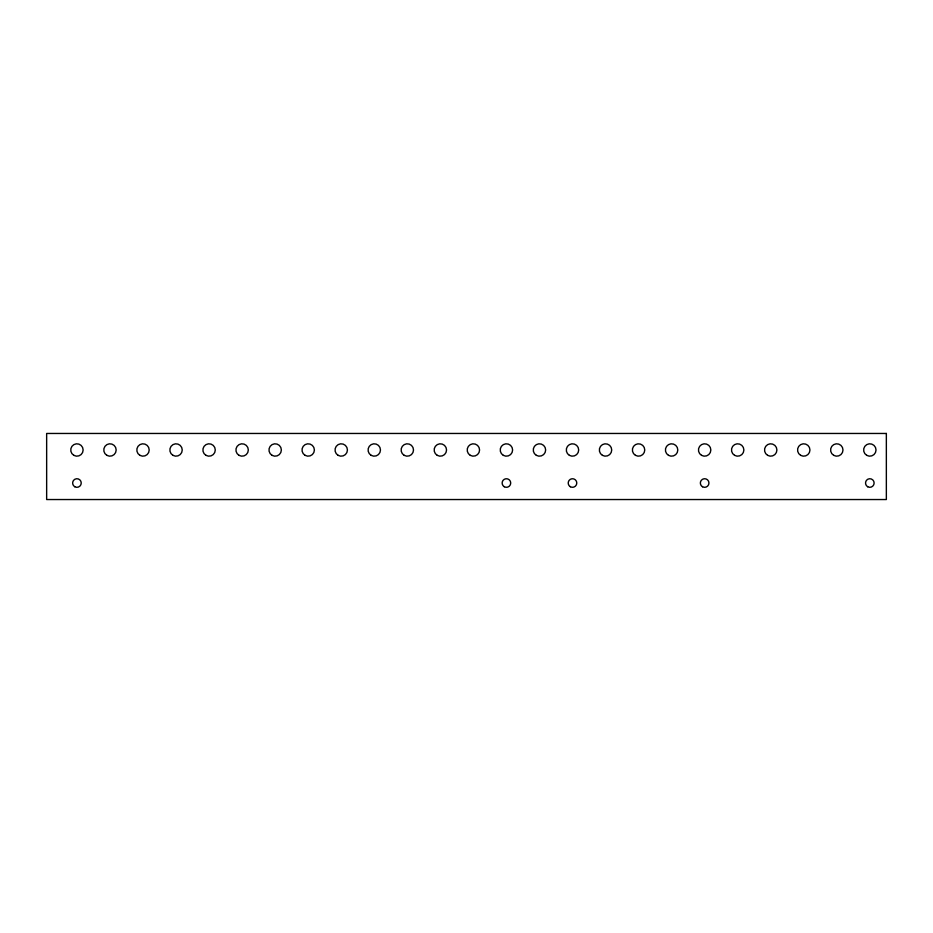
<?xml version="1.0" encoding="UTF-8"?>
<svg xmlns="http://www.w3.org/2000/svg" width="933" height="933" viewBox="0 0 933 933"><rect width="100%" height="100%" fill="white"/><g stroke="black" fill="none" stroke-linecap="round" stroke-linejoin="round"><path stroke-width="1.4" d="M886.35 433.46L46.65 433.46L46.65 499.54L886.35 499.54L886.35 433.46M866.734 455.351A6.193 6.193 0 0 0 876.029 449.986A6.193 6.193 0 0 0 866.734 444.621A6.193 6.193 0 0 0 866.734 455.351M833.694 455.351A6.193 6.193 0 0 0 842.989 449.986A6.193 6.193 0 0 0 833.694 444.621A6.193 6.193 0 0 0 833.694 455.351M800.654 455.351A6.193 6.193 0 0 0 809.949 449.986A6.193 6.193 0 0 0 800.654 444.621A6.193 6.193 0 0 0 800.654 455.351M767.626 455.351A6.193 6.193 0 0 0 776.909 449.986A6.193 6.193 0 0 0 767.626 444.621A6.193 6.193 0 0 0 767.626 455.351M734.586 455.351A6.193 6.193 0 0 0 743.881 449.986A6.193 6.193 0 0 0 734.586 444.621A6.193 6.193 0 0 0 734.586 455.351M701.546 455.351A6.193 6.193 0 0 0 710.841 449.986A6.193 6.193 0 0 0 701.546 444.621A6.193 6.193 0 0 0 701.546 455.351M668.506 455.351A6.193 6.193 0 0 0 677.801 449.986A6.193 6.193 0 0 0 668.506 444.621A6.193 6.193 0 0 0 668.506 455.351M635.478 455.351A6.193 6.193 0 0 0 644.761 449.986A6.193 6.193 0 0 0 635.478 444.621A6.193 6.193 0 0 0 635.478 455.351M602.438 455.351A6.193 6.193 0 0 0 611.721 449.986A6.193 6.193 0 0 0 602.438 444.621A6.193 6.193 0 0 0 602.438 455.351M569.398 455.351A6.193 6.193 0 0 0 578.693 449.986A6.193 6.193 0 0 0 569.398 444.621A6.193 6.193 0 0 0 569.398 455.351M536.358 455.351A6.193 6.193 0 0 0 545.653 449.986A6.193 6.193 0 0 0 536.358 444.621A6.193 6.193 0 0 0 536.358 455.351M503.319 455.351A6.193 6.193 0 0 0 512.614 449.986A6.193 6.193 0 0 0 503.319 444.621A6.193 6.193 0 0 0 503.319 455.351M470.29 455.351A6.193 6.193 0 0 0 479.574 449.986A6.193 6.193 0 0 0 470.29 444.621A6.193 6.193 0 0 0 470.29 455.351M437.25 455.351A6.193 6.193 0 0 0 446.545 449.986A6.193 6.193 0 0 0 437.25 444.621A6.193 6.193 0 0 0 437.25 455.351M404.211 455.351A6.193 6.193 0 0 0 413.506 449.986A6.193 6.193 0 0 0 404.211 444.621A6.193 6.193 0 0 0 404.211 455.351M371.171 455.351A6.193 6.193 0 0 0 380.466 449.986A6.193 6.193 0 0 0 371.171 444.621A6.193 6.193 0 0 0 371.171 455.351M338.131 455.351A6.193 6.193 0 0 0 347.426 449.986A6.193 6.193 0 0 0 338.131 444.621A6.193 6.193 0 0 0 338.131 455.351M305.103 455.351A6.193 6.193 0 0 0 314.386 449.986A6.193 6.193 0 0 0 305.103 444.621A6.193 6.193 0 0 0 305.103 455.351M272.063 455.351A6.193 6.193 0 0 0 281.358 449.986A6.193 6.193 0 0 0 272.063 444.621A6.193 6.193 0 0 0 272.063 455.351M239.023 455.351A6.193 6.193 0 0 0 248.318 449.986A6.193 6.193 0 0 0 239.023 444.621A6.193 6.193 0 0 0 239.023 455.351M205.983 455.351A6.193 6.193 0 0 0 215.278 449.986A6.193 6.193 0 0 0 205.983 444.621A6.193 6.193 0 0 0 205.983 455.351M172.955 455.351A6.193 6.193 0 0 0 182.238 449.986A6.193 6.193 0 0 0 172.955 444.621A6.193 6.193 0 0 0 172.955 455.351M139.915 455.351A6.193 6.193 0 0 0 149.198 449.986A6.193 6.193 0 0 0 139.915 444.621A6.193 6.193 0 0 0 139.915 455.351M106.875 455.351A6.193 6.193 0 0 0 116.17 449.986A6.193 6.193 0 0 0 106.875 444.621A6.193 6.193 0 0 0 106.875 455.351M73.835 455.351A6.193 6.193 0 0 0 83.13 449.986A6.193 6.193 0 0 0 73.835 444.621A6.193 6.193 0 0 0 73.835 455.351M867.678 486.746A4.303 4.303 0 0 0 874.128 483.014A4.303 4.303 0 0 0 867.678 479.294A4.303 4.303 0 0 0 867.678 486.746M702.491 486.746A4.303 4.303 0 0 0 708.952 483.014A4.303 4.303 0 0 0 702.491 479.294A4.303 4.303 0 0 0 702.491 486.746M570.343 486.746A4.303 4.303 0 0 0 576.792 483.014A4.303 4.303 0 0 0 570.343 479.294A4.303 4.303 0 0 0 570.343 486.746M504.275 486.746A4.303 4.303 0 0 0 510.724 483.014A4.303 4.303 0 0 0 504.275 479.294A4.303 4.303 0 0 0 504.275 486.746M74.78 486.746A4.303 4.303 0 0 0 81.241 483.014A4.303 4.303 0 0 0 74.78 479.294A4.303 4.303 0 0 0 74.78 486.746"/></g></svg>
